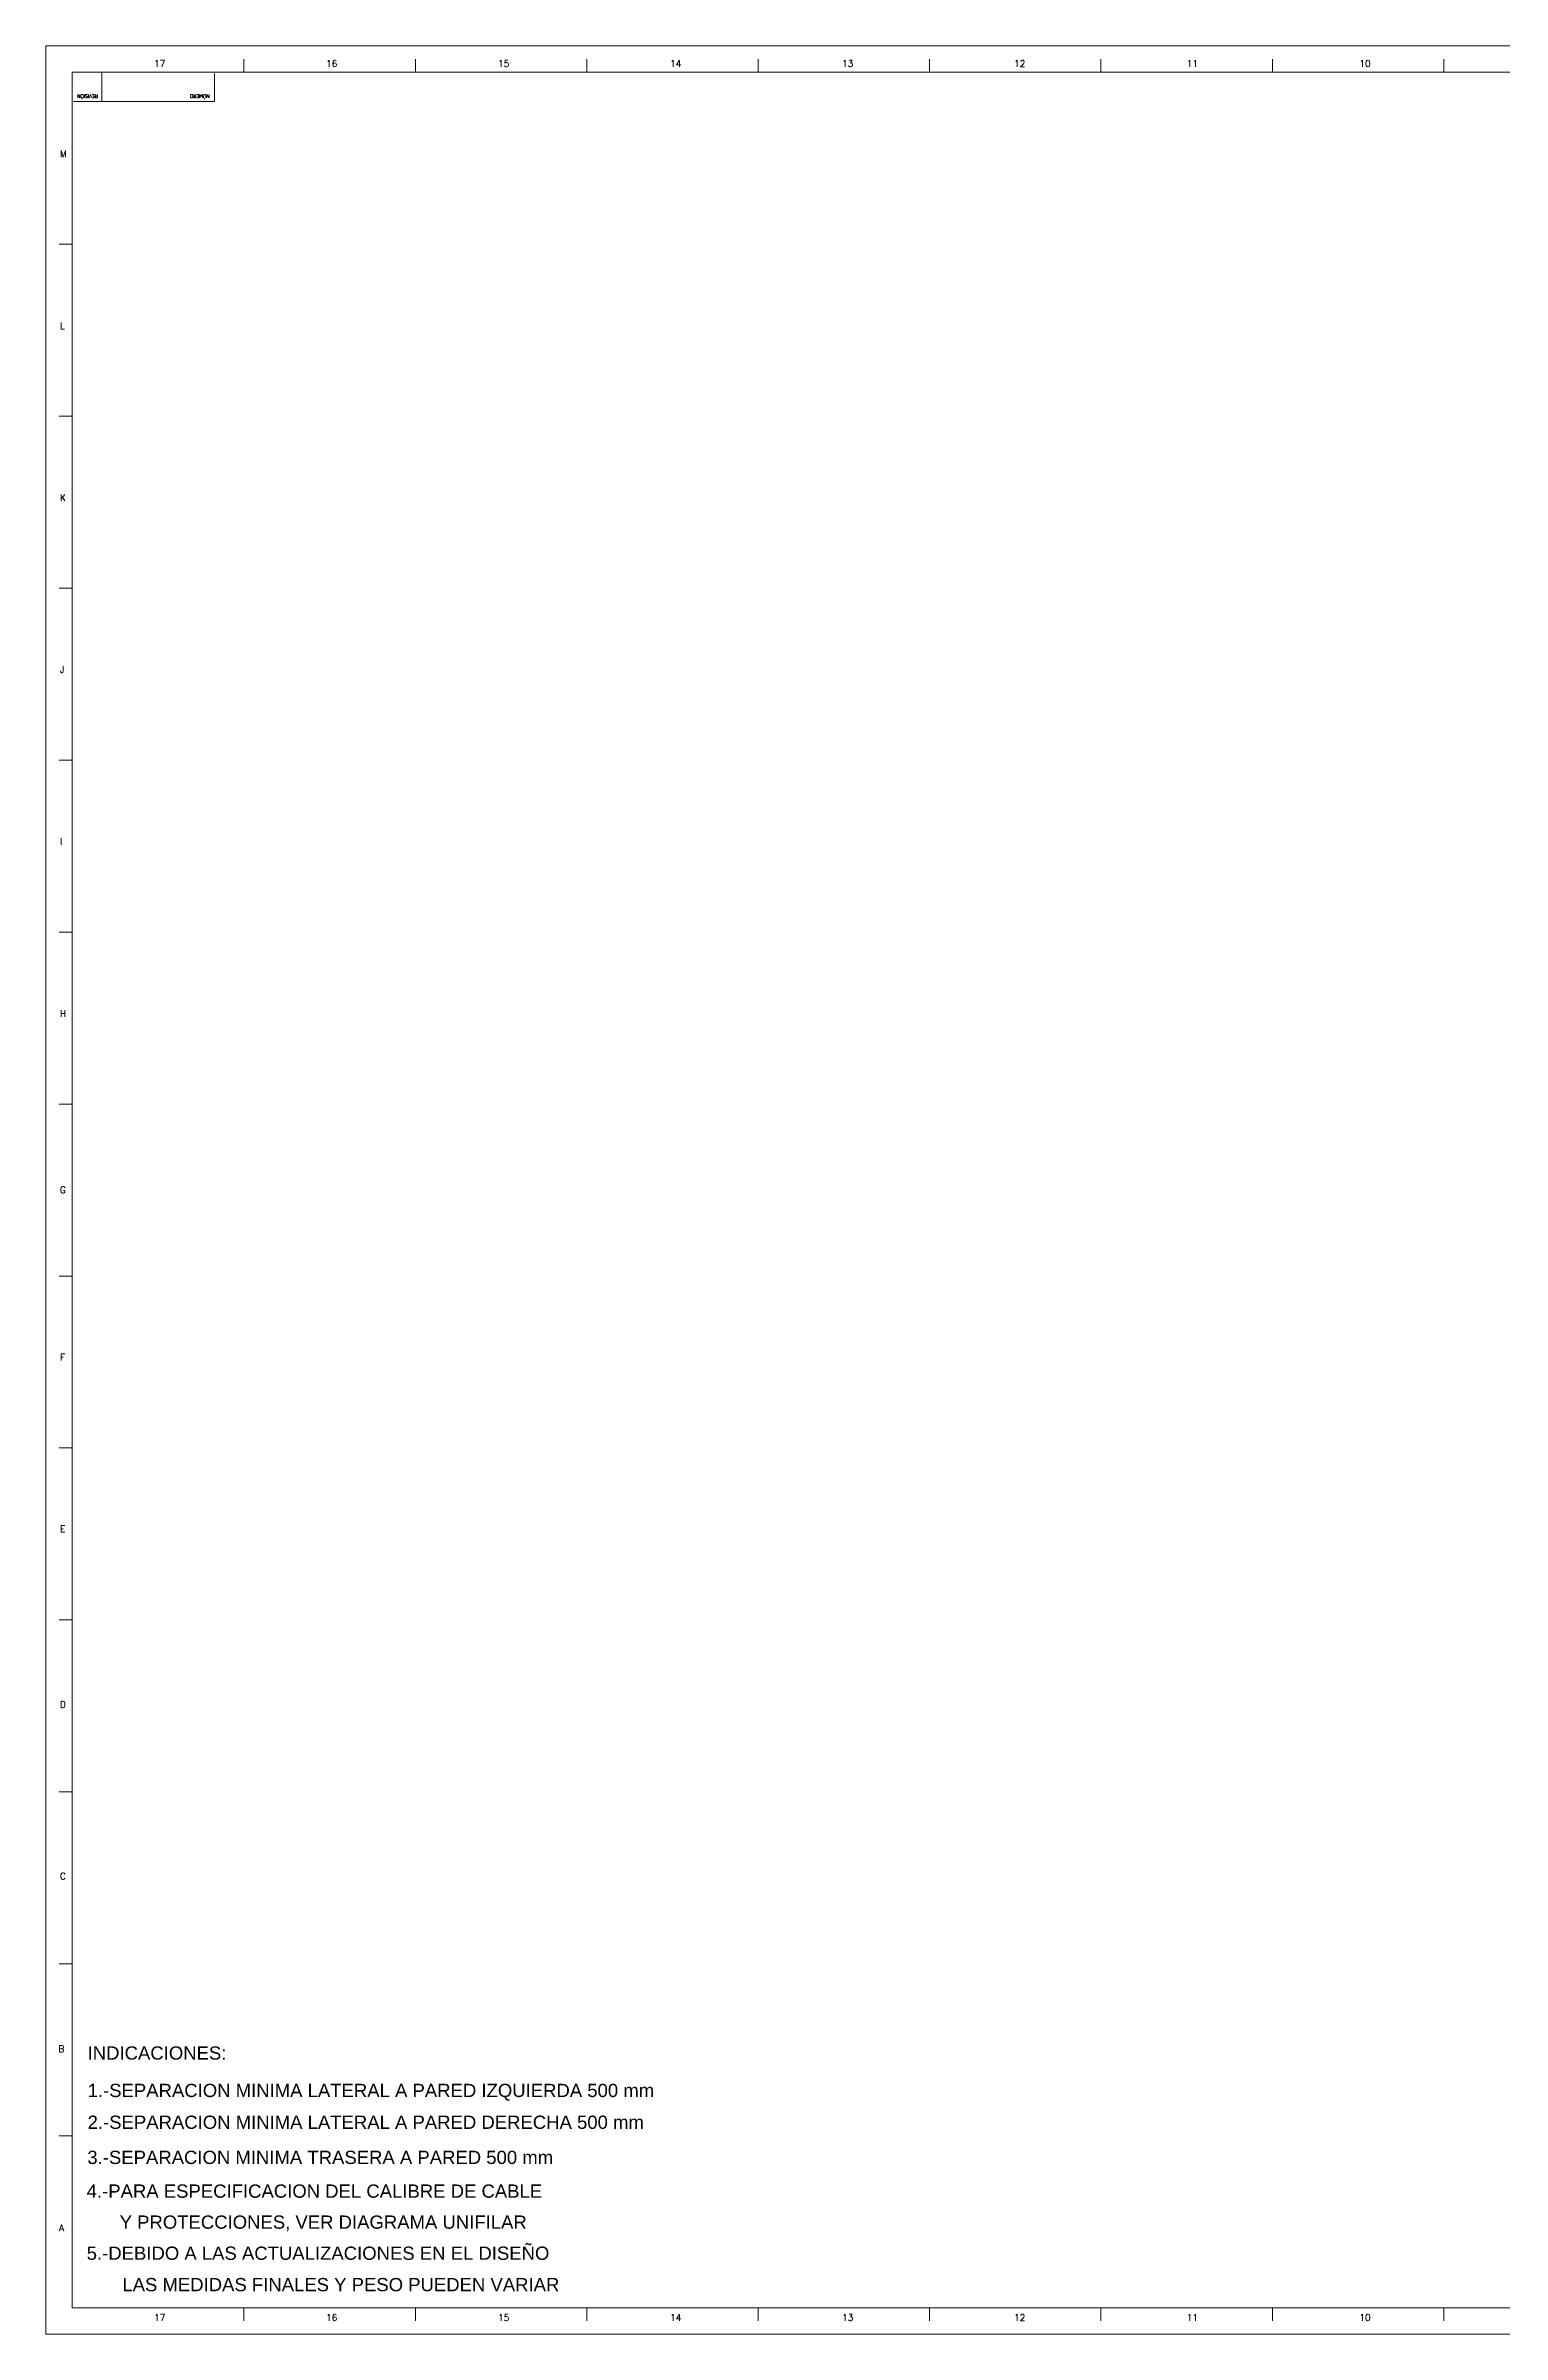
# Model space of a CAD drawing. Header units: millimetres. Extents: x 0 to 1120, y 0 to 864.
# Drawn here: x 0 to 550, y 0 to 864 of the extents above; entities that cross this region are included whole.
import ezdxf
from ezdxf.enums import TextEntityAlignment as Align

# ---------------------------------------------------------------- set-up
doc = ezdxf.new("R2010")
doc.units = ezdxf.units.MM
doc.layers.add('ACOT', color=7, linetype='Continuous')
doc.styles.add('ROMAND', font='romand', dxfattribs={"height": 0.125})
doc.styles.add('ROMANS', font='romans', dxfattribs={"height": 0.125})
doc.styles.get("Standard").update_dxf_attribs({"font": 'arial.ttf'})

msp = doc.modelspace()

# ---------------------------------------------------------------- linework, layer by layer
at = {"color": 0, "linetype": 'ByBlock', "lineweight": 18}
for p, q in [((74.8, 859), (74.8, 854)), ((139.5, 859), (139.5, 854)), ((204.2, 859), (204.2, 854)), ((268.9, 859), (268.9, 854)), ((333.6, 859), (333.6, 854)), ((398.3, 859), (398.3, 854)), ((463, 859), (463, 854)), ((527.7, 859), (527.7, 854)), ((21.1, 853.83), (21.1, 843.2)), ((63.64, 842.91), (63.64, 853.55)), ((10.47, 842.91), (63.64, 842.91)), ((5, 789.04), (10, 789.04)), ((5, 724.12), (10, 724.12)), ((5, 659.2), (10, 659.2)), ((5, 594.28), (10, 594.28)), ((5, 529.36), (10, 529.36)), ((5, 464.44), (10, 464.44)), ((5, 399.52), (10, 399.52)), ((5, 334.6), (10, 334.6)), ((5, 269.68), (10, 269.68)), ((5, 204.76), (10, 204.76)), ((5, 139.84), (10, 139.84)), ((5, 74.92), (10, 74.92)), ((74.8, 10), (74.8, 5)), ((139.5, 10), (139.5, 5)), ((204.2, 10), (204.2, 5)), ((268.9, 10), (268.9, 5)), ((333.6, 10), (333.6, 5)), ((398.3, 10), (398.3, 5)), ((463, 10), (463, 5)), ((527.7, 10), (527.7, 5))]:
    msp.add_line(p, q, dxfattribs=at)
at = {"layer": 'ACOT', "color": 0, "linetype": 'ByBlock', "lineweight": 18}
for p, q in [((0, 646.04), (0, 864)), ((0, 864), (1120, 864)), ((0, 864), (0, 0)), ((0, 864), (0, 304)), ((10, 10), (10, 854)), ((10, 854), (1110, 854)), ((1110, 10), (10, 10)), ((1120, 0), (0, 0))]:
    msp.add_line(p, q, dxfattribs=at)

# ---------------------------------------------------------------- texts
at = {"color": 0, "linetype": 'ByBlock', "lineweight": 18, "style": 'ROMANS'}
for s, p in [('REVISIÓN', (15.78, 844.73)), ('NÚMERO', (58.14, 844.73))]:
    msp.add_text(s, height=1.329, rotation=180, dxfattribs=at).set_placement(p, align=Align.MIDDLE)
at = {"color": 0, "linetype": 'ByBlock', "lineweight": 18}
for s, p in [('INDICACIONES:', (15.8, 103.68)), ('1.-SEPARACION MINIMA LATERAL A PARED IZQUIERDA 500 mm', (15.8, 89.54)), ('2.-SEPARACION MINIMA LATERAL A PARED DERECHA 500 mm', (15.8, 77.54)), ('3.-SEPARACION MINIMA TRASERA A PARED 500 mm', (15.7, 64.27)), ('4.-PARA ESPECIFICACION DEL CALIBRE DE CABLE', (15.44, 51.54)), ('Y PROTECCIONES, VER DIAGRAMA UNIFILAR', (27.88, 39.83)), ('5.-DEBIDO A LAS ACTUALIZACIONES EN EL DISEÑO', (15.44, 28.09)), ('LAS MEDIDAS FINALES Y PESO PUEDEN VARIAR', (28.91, 16.23))]:
    msp.add_text(s, height=5, dxfattribs=at).set_placement(p)
at = {"layer": 'ACOT', "color": 0, "linetype": 'ByBlock', "lineweight": 18, "style": 'ROMAND'}
for s, p in [('17', (40.87, 856.02)), ('16', (105.79, 856.02)), ('15', (170.71, 856.02)), ('14', (235.63, 856.02)), ('13', (300.55, 856.02)), ('12', (365.47, 856.02)), ('11', (430.7, 856.02)), ('10', (495.84, 856.02)), ('M', (5.32, 821.97)), ('L', (5.32, 757.05)), ('K', (5.32, 692.13)), ('J', (5.32, 627.21)), ('I', (5.32, 562.29)), ('H', (5.32, 497.37)), ('G', (5.32, 430.82)), ('F', (5.32, 367.6)), ('E', (5.32, 302.78)), ('D', (5.32, 236.49)), ('C', (5.32, 171.68)), ('B', (4.75, 106.46)), ('A', (5, 38.87)), ('17', (40.87, 5.02)), ('16', (105.79, 5.02)), ('15', (170.71, 5.02)), ('14', (235.63, 5.02)), ('13', (300.55, 5.02)), ('12', (365.47, 5.02)), ('11', (430.7, 5.02)), ('10', (495.84, 5.02))]:
    msp.add_text(s, height=2.5, dxfattribs=at).set_placement(p)

doc.saveas('drawing.dxf')
